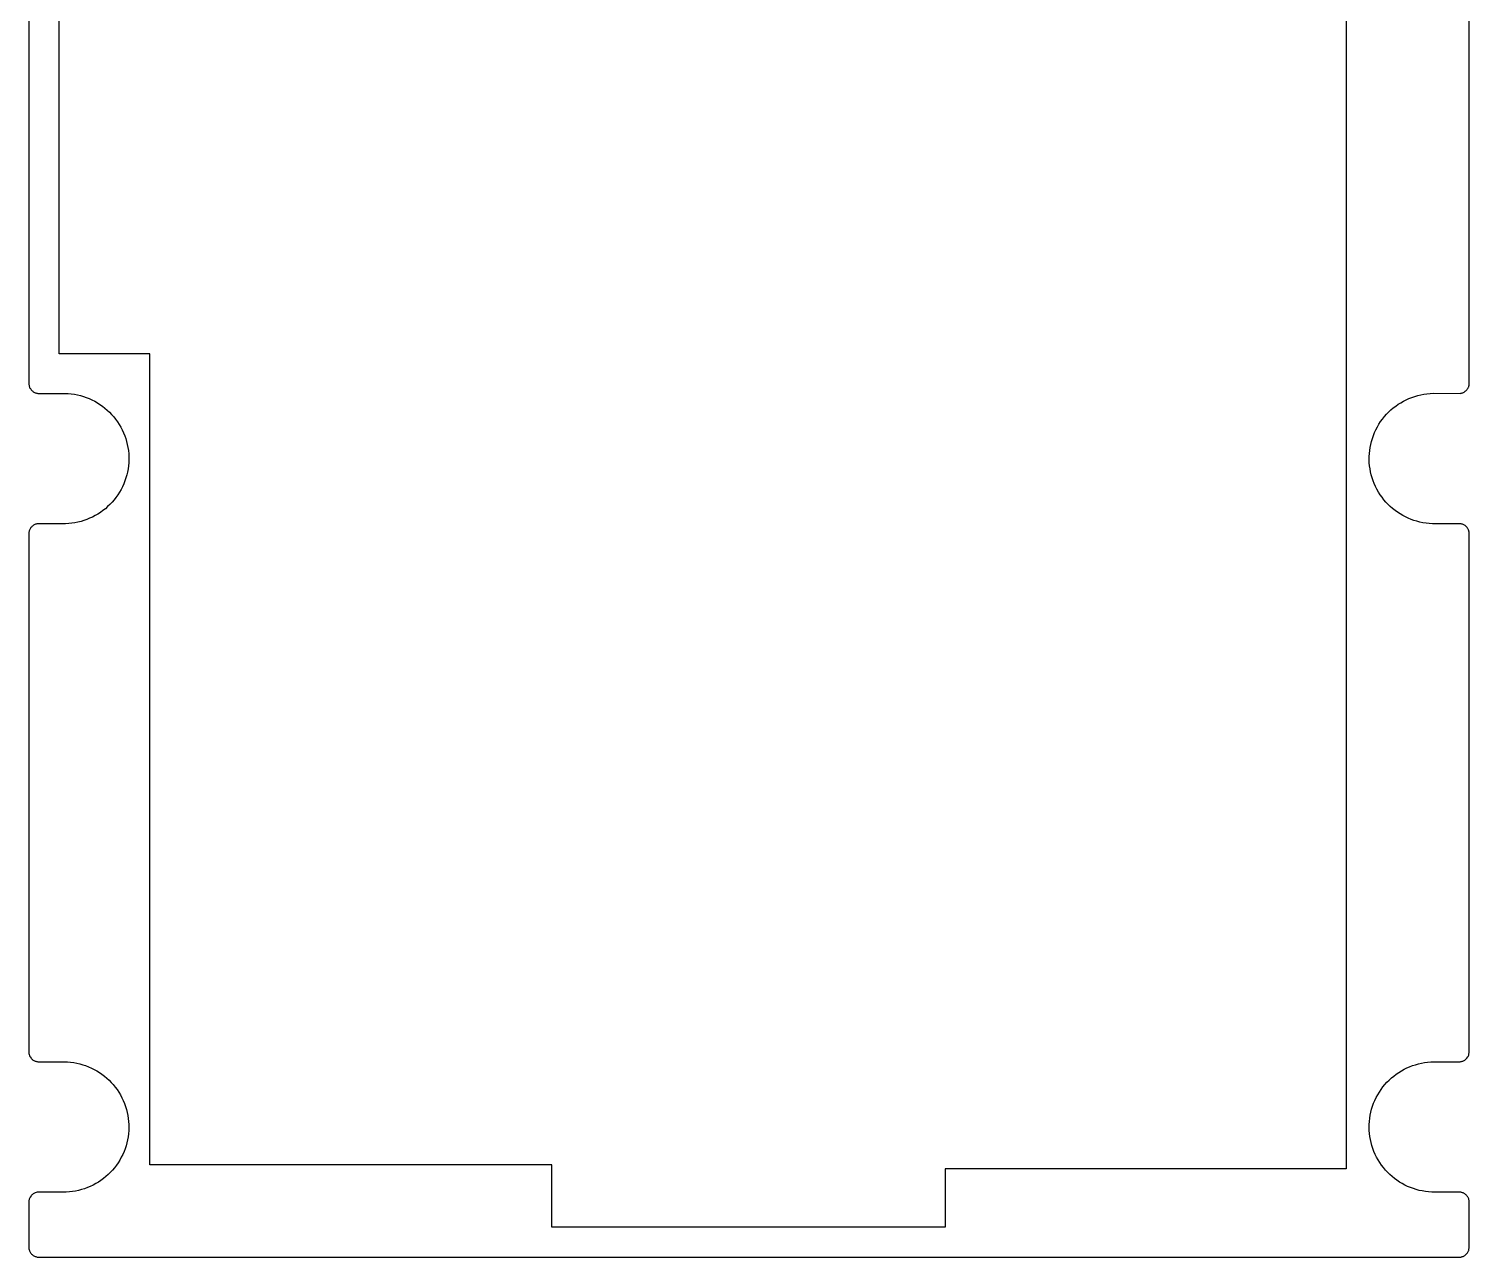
# Model space of a CAD drawing. Extents: x 14 to 158, y 771 to 1204.
# Drawn here: x 14 to 157.3, y 959.5 to 1081.7 of the extents above; entities that cross this region are included whole.
import ezdxf

# ---------------------------------------------------------------- set-up
doc = ezdxf.new("R2010")
doc.units = 0

msp = doc.modelspace()

# ---------------------------------------------------------------- linework, layer by layer
at = {"layer": 'Middle'}
for p, q in [((145.047, 1143.479646), (145.047, 968.288)), ((14.011498, 1116.964154), (14.0115, 1046.36)), ((157.270238, 1046.288089), (157.27, 1117.04)), ((17.047, 1049.36), (17.047, 1114.14)), ((26.047, 1049.36), (17.047, 1049.36)), ((26.047, 968.672), (26.047, 1049.36)), ((14.0115, 1046.36), (14.021004, 1046.287075)), ((14.021004, 1046.287075), (14.036845, 1046.223722)), ((14.036845, 1046.223722), (14.052686, 1046.150797)), ((14.052686, 1046.150797), (14.068527, 1046.084281)), ((14.068527, 1046.084281), (14.093872, 1046.020928)), ((14.093872, 1046.020928), (14.125634, 1045.954412)), ((14.125634, 1045.954412), (14.166902, 1045.891059)), ((14.166902, 1045.891059), (14.198664, 1045.834033)), ((14.198664, 1045.834033), (14.246268, 1045.777007)), ((157.041806, 1045.778021), (157.083073, 1045.835047)), ((157.083073, 1045.835047), (157.121172, 1045.892072)), ((157.121172, 1045.892072), (157.162439, 1045.955425)), ((157.162439, 1045.955425), (157.187784, 1046.021942)), ((157.187784, 1046.021942), (157.219547, 1046.085295)), ((157.219547, 1046.085295), (157.235388, 1046.151811)), ((157.235388, 1046.151811), (157.251229, 1046.224736)), ((157.251229, 1046.224736), (157.270238, 1046.288089)), ((14.246268, 1045.777007), (14.297039, 1045.719982)), ((14.297039, 1045.719982), (14.344643, 1045.669283)), ((14.344643, 1045.669283), (14.401751, 1045.631239)), ((14.401751, 1045.631239), (14.458858, 1045.58054)), ((14.458858, 1045.58054), (14.515966, 1045.548823)), ((14.515966, 1045.548823), (14.57941, 1045.517106)), ((14.57941, 1045.517106), (14.646023, 1045.485389)), ((14.646023, 1045.485389), (14.709467, 1045.46008)), ((14.709467, 1045.46008), (14.782415, 1045.444262)), ((14.782415, 1045.444262), (14.849028, 1045.428444)), ((14.849028, 1045.428444), (14.921976, 1045.418954)), ((14.921976, 1045.418954), (17.6097, 1045.42)), ((17.6097, 1045.42), (17.927384, 1045.40402)), ((17.927384, 1045.40402), (18.23519, 1045.372303)), ((18.23519, 1045.372303), (18.542988, 1045.331095)), ((18.542988, 1045.331095), (18.844449, 1045.274069)), ((18.844449, 1045.274069), (19.145902, 1045.201226)), ((19.145902, 1045.201226), (19.437834, 1045.112499)), ((19.437834, 1045.112499), (19.729775, 1045.014274)), ((19.729775, 1045.014274), (20.015363, 1044.900206)), ((20.015363, 1044.900206), (20.291438, 1044.770288)), ((20.291438, 1044.770288), (20.567505, 1044.634035)), ((20.567505, 1044.634035), (20.827707, 1044.488275)), ((20.827707, 1044.488275), (21.087909, 1044.317173)), ((150.209418, 1044.333432), (150.469628, 1044.495035)), ((150.469628, 1044.495035), (150.72983, 1044.647131)), ((150.72983, 1044.647131), (151.005897, 1044.786556)), ((151.005897, 1044.786556), (151.281972, 1044.916466)), ((151.281972, 1044.916466), (151.564384, 1045.021035)), ((151.564384, 1045.021035), (151.859493, 1045.125604)), ((151.859493, 1045.125604), (152.151434, 1045.207987)), ((152.151434, 1045.207987), (152.449719, 1045.280831)), ((152.449719, 1045.280831), (152.760693, 1045.337857)), ((152.760693, 1045.337857), (153.058978, 1045.379064)), ((153.058978, 1045.379064), (153.376296, 1045.410781)), ((153.376296, 1045.410781), (153.68727, 1045.426599)), ((153.68727, 1045.426599), (156.366, 1045.42)), ((156.366, 1045.42), (156.438949, 1045.429491)), ((156.438949, 1045.429491), (156.505561, 1045.445309)), ((156.505561, 1045.445309), (156.578591, 1045.467454)), ((156.578591, 1045.467454), (156.642035, 1045.486435)), ((156.642035, 1045.486435), (156.708647, 1045.518152)), ((156.708647, 1045.518152), (156.772091, 1045.549869)), ((156.772091, 1045.549869), (156.886323, 1045.632252)), ((156.886323, 1045.632252), (156.943431, 1045.670297)), ((156.943431, 1045.670297), (156.994203, 1045.727322)), ((156.994203, 1045.727322), (157.041806, 1045.778021)), ((21.087909, 1044.317173), (21.338599, 1044.146063)), ((21.338599, 1044.146063), (21.582936, 1043.952776)), ((21.582936, 1043.952776), (21.811408, 1043.756317)), ((21.811408, 1043.756317), (22.036704, 1043.547187)), ((22.036704, 1043.547187), (22.249311, 1043.32855)), ((22.249311, 1043.32855), (22.452397, 1043.090899)), ((22.452397, 1043.090899), (22.645963, 1042.850077)), ((148.648196, 1042.863173), (148.844938, 1043.107167)), ((148.844938, 1043.107167), (149.048024, 1043.341646)), ((149.048024, 1043.341646), (149.257455, 1043.560283)), ((149.257455, 1043.560283), (149.485927, 1043.772584)), ((149.485927, 1043.772584), (149.714399, 1043.975378)), ((149.714399, 1043.975378), (149.958736, 1044.16233)), ((149.958736, 1044.16233), (150.209418, 1044.333432)), ((22.645963, 1042.850077), (22.82684, 1042.596584)), ((22.82684, 1042.596584), (22.99502, 1042.336756)), ((22.99502, 1042.336756), (23.160032, 1042.061086)), ((23.160032, 1042.061086), (23.305994, 1041.785407)), ((23.305994, 1041.785407), (23.436099, 1041.503401)), ((23.436099, 1041.503401), (23.547163, 1041.208709)), ((147.740653, 1041.234484), (147.861237, 1041.516498)), ((147.861237, 1041.516498), (147.991334, 1041.801675)), ((147.991334, 1041.801675), (148.137304, 1042.083689)), ((148.137304, 1042.083689), (148.292795, 1042.353024)), ((148.292795, 1042.353024), (148.464151, 1042.612852)), ((148.464151, 1042.612852), (148.648196, 1042.863173)), ((23.547163, 1041.208709), (23.655051, 1040.917196)), ((23.655051, 1040.917196), (23.734417, 1040.625675)), ((23.734417, 1040.625675), (23.807366, 1040.324655)), ((23.807366, 1040.324655), (23.873978, 1040.026799)), ((147.413871, 1040.049403), (147.480483, 1040.350431)), ((147.480483, 1040.350431), (147.553431, 1040.648287)), ((147.553431, 1040.648287), (147.642286, 1040.9398)), ((147.642286, 1040.9398), (147.740653, 1041.234484)), ((23.873978, 1040.026799), (23.915245, 1039.725779)), ((23.915245, 1039.725779), (23.947008, 1039.418416)), ((23.947008, 1039.418416), (23.962848, 1039.117396)), ((23.9629, 1038.81), (23.947059, 1038.50898)), ((23.962848, 1039.117396), (23.9629, 1038.81)), ((147.325, 1039.14), (147.340841, 1039.44102)), ((147.325192, 1038.828957), (147.325, 1039.14)), ((147.334696, 1038.521602), (147.325192, 1038.828957)), ((147.340841, 1039.44102), (147.372603, 1039.748383)), ((147.372603, 1039.748383), (147.413871, 1040.049403)), ((23.750391, 1037.301721), (23.671024, 1037.007037)), ((23.823339, 1037.599577), (23.750391, 1037.301721)), ((23.880447, 1037.900597), (23.823339, 1037.599577)), ((23.921714, 1038.201617), (23.880447, 1037.900597)), ((23.947059, 1038.50898), (23.921714, 1038.201617)), ((147.366459, 1038.220574), (147.334696, 1038.521602)), ((147.407726, 1037.919554), (147.366459, 1038.220574)), ((147.464834, 1037.618534), (147.407726, 1037.919554)), ((147.528278, 1037.320678), (147.464834, 1037.618534)), ((147.61078, 1037.019658), (147.528278, 1037.320678)), ((23.18235, 1035.863148), (23.030035, 1035.587478)), ((23.32832, 1036.138818), (23.18235, 1035.863148)), ((23.458417, 1036.424003), (23.32832, 1036.138818)), ((23.566313, 1036.715516), (23.458417, 1036.424003)), ((23.671024, 1037.007037), (23.566313, 1036.715516)), ((147.715499, 1036.728137), (147.61078, 1037.019658)), ((147.829739, 1036.44296), (147.715499, 1036.728137)), ((147.950315, 1036.151439), (147.829739, 1036.44296)), ((148.096285, 1035.875769), (147.950315, 1036.151439)), ((148.251776, 1035.600099), (148.096285, 1035.875769)), ((22.078064, 1034.364368), (21.849592, 1034.152075)), ((22.290671, 1034.592512), (22.078064, 1034.364368)), ((22.493757, 1034.826999), (22.290671, 1034.592512)), ((22.67781, 1035.070985), (22.493757, 1034.826999)), ((22.858679, 1035.321306), (22.67781, 1035.070985)), ((23.030035, 1035.587478), (22.858679, 1035.321306)), ((148.413611, 1035.340263), (148.251776, 1035.600099)), ((148.600824, 1035.080435), (148.413611, 1035.340263)), ((148.788045, 1034.836449), (148.600824, 1035.080435)), ((148.991131, 1034.60197), (148.788045, 1034.836449)), ((149.20057, 1034.373826), (148.991131, 1034.60197)), ((149.422689, 1034.164688), (149.20057, 1034.373826)), ((20.063076, 1032.992344), (19.780656, 1032.878268)), ((20.339143, 1033.122254), (20.063076, 1032.992344)), ((20.61521, 1033.268014), (20.339143, 1033.122254)), ((20.87542, 1033.413774), (20.61521, 1033.268014)), ((21.135622, 1033.584884), (20.87542, 1033.413774)), ((21.379959, 1033.762329), (21.135622, 1033.584884)), ((21.624296, 1033.949281), (21.379959, 1033.762329)), ((21.849592, 1034.152075), (21.624296, 1033.949281)), ((149.657514, 1033.961894), (149.422689, 1034.164688)), ((149.89233, 1033.77495), (149.657514, 1033.961894)), ((150.143012, 1033.597505), (149.89233, 1033.77495)), ((150.39687, 1033.426395), (150.143012, 1033.597505)), ((150.663425, 1033.271128), (150.39687, 1033.426395)), ((150.933148, 1033.134875), (150.663425, 1033.271128)), ((151.209215, 1033.004965), (150.933148, 1033.134875)), ((151.491635, 1032.890889), (151.209215, 1033.004965)), ((14.021134, 1031.556651), (14.01163, 1031.483807)), ((14.01163, 1031.483807), (14.0117, 979.879)), ((14.027633, 1031.623167), (14.021134, 1031.556651)), ((14.043474, 1031.696011), (14.027633, 1031.623167)), ((14.059314, 1031.759364), (14.043474, 1031.696011)), ((14.08466, 1031.82588), (14.059314, 1031.759364)), ((14.116422, 1031.889233), (14.08466, 1031.82588)), ((14.148185, 1031.95575), (14.116422, 1031.889233)), ((14.183116, 1032.009612), (14.148185, 1031.95575)), ((14.224383, 1032.076129), (14.183116, 1032.009612)), ((14.271986, 1032.123664), (14.224383, 1032.076129)), ((14.31959, 1032.180689), (14.271986, 1032.123664)), ((14.376698, 1032.221897), (14.31959, 1032.180689)), ((14.433805, 1032.269432), (14.376698, 1032.221897)), ((14.490913, 1032.31064), (14.433805, 1032.269432)), ((14.554357, 1032.342357), (14.490913, 1032.31064)), ((14.62097, 1032.377237), (14.554357, 1032.342357)), ((14.684414, 1032.399382), (14.62097, 1032.377237)), ((14.751026, 1032.4152), (14.684414, 1032.399382)), ((14.824056, 1032.434182), (14.751026, 1032.4152)), ((14.8875, 1032.45), (14.824056, 1032.434182)), ((14.960433, 1032.453511), (14.8875, 1032.45)), ((15.0017, 1032.46), (14.960433, 1032.453511)), ((17.667291, 1032.456877), (15.0017, 1032.46)), ((17.984609, 1032.472695), (17.667291, 1032.456877)), ((18.292415, 1032.507576), (17.984609, 1032.472695)), ((18.600213, 1032.555111), (18.292415, 1032.507576)), ((18.901674, 1032.612137), (18.600213, 1032.555111)), ((19.203127, 1032.68498), (18.901674, 1032.612137)), ((19.495068, 1032.773707), (19.203127, 1032.68498)), ((19.780656, 1032.878268), (19.495068, 1032.773707)), ((151.777223, 1032.786328), (151.491635, 1032.890889)), ((152.069164, 1032.69443), (151.777223, 1032.786328)), ((152.370617, 1032.621586), (152.069164, 1032.69443)), ((152.67207, 1032.558234), (152.370617, 1032.621586)), ((152.979876, 1032.510699), (152.67207, 1032.558234)), ((153.287682, 1032.475818), (152.979876, 1032.510699)), ((153.605, 1032.46), (153.287682, 1032.475818)), ((156.286237, 1032.456489), (153.605, 1032.46)), ((156.318, 1032.45), (156.286237, 1032.456489)), ((156.391124, 1032.453349), (156.318, 1032.45)), ((156.464073, 1032.437531), (156.391124, 1032.453349)), ((156.530685, 1032.41855), (156.464073, 1032.437531)), ((156.603715, 1032.402732), (156.530685, 1032.41855)), ((156.667159, 1032.380586), (156.603715, 1032.402732)), ((156.733771, 1032.345706), (156.667159, 1032.380586)), ((156.790879, 1032.313989), (156.733771, 1032.345706)), ((156.854323, 1032.272781), (156.790879, 1032.313989)), ((156.911431, 1032.234737), (156.854323, 1032.272781)), ((156.959034, 1032.184038), (156.911431, 1032.234737)), ((157.009806, 1032.136503), (156.959034, 1032.184038)), ((157.057409, 1032.079478), (157.009806, 1032.136503)), ((157.098676, 1032.022452), (157.057409, 1032.079478)), ((157.139944, 1031.959099), (157.098676, 1032.022452)), ((157.171706, 1031.902073), (157.139944, 1031.959099)), ((157.203469, 1031.835557), (157.171706, 1031.902073)), ((157.228814, 1031.762713), (157.203469, 1031.835557)), ((157.244655, 1031.69936), (157.228814, 1031.762713)), ((157.260496, 1031.626516), (157.244655, 1031.69936)), ((157.27, 1031.56), (157.260496, 1031.626516)), ((157.269633, 979.815037), (157.27, 1031.56)), ((14.0117, 979.879), (14.021204, 979.806156)), ((14.021204, 979.806156), (14.027703, 979.742803)), ((14.027703, 979.742803), (14.043544, 979.66996)), ((14.043544, 979.66996), (14.068889, 979.603443)), ((14.068889, 979.603443), (14.094234, 979.54009)), ((14.094234, 979.54009), (14.125997, 979.473574)), ((14.125997, 979.473574), (14.15776, 979.410221)), ((14.15776, 979.410221), (14.24027, 979.296153)), ((14.24027, 979.296153), (14.287873, 979.239127)), ((14.287873, 979.239127), (14.335476, 979.191592)), ((14.335476, 979.191592), (14.392584, 979.140894)), ((14.392584, 979.140894), (14.449692, 979.102849)), ((14.449692, 979.102849), (14.516304, 979.067969)), ((14.516304, 979.067969), (14.573412, 979.029925)), ((14.573412, 979.029925), (14.636856, 979.004616)), ((14.636856, 979.004616), (14.703469, 978.979307)), ((14.703469, 978.979307), (14.776417, 978.963489)), ((14.776417, 978.963489), (14.839861, 978.947671)), ((14.839861, 978.947671), (14.91281, 978.93818)), ((14.91281, 978.93818), (14.985759, 978.931691)), ((14.985759, 978.931691), (17.5465, 978.931)), ((17.5465, 978.931), (17.854306, 978.921509)), ((17.854306, 978.921509), (18.171624, 978.889792)), ((18.171624, 978.889792), (18.47943, 978.848584)), ((18.47943, 978.848584), (18.780883, 978.801049)), ((18.780883, 978.801049), (19.079168, 978.728206)), ((19.079168, 978.728206), (19.380621, 978.645823)), ((19.380621, 978.645823), (19.666209, 978.547589)), ((19.666209, 978.547589), (19.95815, 978.436693)), ((151.345459, 978.443273), (151.631047, 978.547834)), ((151.631047, 978.547834), (151.922988, 978.646067)), ((151.922988, 978.646067), (152.21492, 978.728451)), ((152.21492, 978.728451), (152.516381, 978.801294)), ((152.516381, 978.801294), (152.824179, 978.85832)), ((152.824179, 978.85832), (153.135161, 978.899528)), ((153.135161, 978.899528), (153.442959, 978.921673)), ((153.442959, 978.921673), (153.760285, 978.931164)), ((153.760285, 978.931164), (156.302, 978.931)), ((156.302, 978.931), (156.37503, 978.937489)), ((156.37503, 978.937489), (156.447978, 978.94698)), ((156.447978, 978.94698), (156.511422, 978.962798)), ((156.511422, 978.962798), (156.587539, 978.978616)), ((156.587539, 978.978616), (156.650983, 979.003925)), ((156.650983, 979.003925), (156.714427, 979.035642)), ((156.714427, 979.035642), (156.771535, 979.067359)), ((156.771535, 979.067359), (156.838148, 979.102239)), ((156.838148, 979.102239), (156.895255, 979.149774)), ((156.895255, 979.149774), (156.952363, 979.190982)), ((156.952363, 979.190982), (156.999967, 979.248008)), ((156.999967, 979.248008), (157.04757, 979.295543)), ((157.04757, 979.295543), (157.130072, 979.409611)), ((157.130072, 979.409611), (157.161835, 979.472964)), ((157.161835, 979.472964), (157.196766, 979.53948)), ((157.196766, 979.53948), (157.218943, 979.602833)), ((157.218943, 979.602833), (157.234783, 979.66935)), ((157.234783, 979.66935), (157.250624, 979.742193)), ((157.250624, 979.742193), (157.269633, 979.815037)), ((19.95815, 978.436693), (20.234217, 978.31311)), ((20.234217, 978.31311), (20.510292, 978.176857)), ((20.510292, 978.176857), (20.770494, 978.031105)), ((20.770494, 978.031105), (21.030696, 977.866331)), ((21.030696, 977.866331), (21.281386, 977.698393)), ((21.281386, 977.698393), (21.525723, 977.511441)), ((21.525723, 977.511441), (21.760539, 977.314982)), ((21.760539, 977.314982), (21.989011, 977.105852)), ((21.989011, 977.105852), (22.198442, 976.887215)), ((149.0893, 976.893795), (149.308251, 977.112432)), ((149.308251, 977.112432), (149.533547, 977.324733)), ((149.533547, 977.324733), (149.77154, 977.51802)), ((149.77154, 977.51802), (150.012709, 977.704972)), ((150.012709, 977.704972), (150.266567, 977.876082)), ((150.266567, 977.876082), (150.526769, 978.037685)), ((150.526769, 978.037685), (150.793316, 978.183445)), ((150.793316, 978.183445), (151.063039, 978.322862)), ((151.063039, 978.322862), (151.345459, 978.443273)), ((22.198442, 976.887215), (22.411049, 976.659071)), ((22.411049, 976.659071), (22.604615, 976.415085)), ((22.604615, 976.415085), (22.791836, 976.164756)), ((22.791836, 976.164756), (22.963192, 975.904928)), ((22.963192, 975.904928), (23.125027, 975.635593)), ((23.125027, 975.635593), (23.270989, 975.353579)), ((148.016744, 975.369675), (148.169059, 975.645345)), ((148.169059, 975.645345), (148.334071, 975.911508)), ((148.334071, 975.911508), (148.502251, 976.171344)), ((148.502251, 976.171344), (148.689472, 976.424837)), ((148.689472, 976.424837), (148.886214, 976.668823)), ((148.886214, 976.668823), (149.0893, 976.893795)), ((23.270989, 975.353579), (23.401094, 975.077909)), ((23.401094, 975.077909), (23.524847, 974.786396)), ((23.524847, 974.786396), (23.629566, 974.491704)), ((23.629566, 974.491704), (23.71842, 974.200191)), ((23.71842, 974.200191), (23.800922, 973.902335)), ((147.486819, 973.918423), (147.569321, 974.216279)), ((147.569321, 974.216279), (147.658175, 974.510963)), ((147.658175, 974.510963), (147.762886, 974.802484)), ((147.762886, 974.802484), (147.886647, 975.08449)), ((147.886647, 975.08449), (148.016744, 975.369675)), ((23.800922, 973.902335), (23.85803, 973.601315)), ((23.85803, 973.601315), (23.905633, 973.300287)), ((23.905633, 973.300287), (23.937396, 972.999267)), ((23.937396, 972.999267), (23.953237, 972.691904)), ((147.325, 972.708), (147.350345, 973.00902)), ((147.350345, 973.00902), (147.382108, 973.316383)), ((147.382108, 973.316383), (147.429711, 973.617403)), ((147.429711, 973.617403), (147.486819, 973.918423)), ((23.889711, 971.475138), (23.832603, 971.174118)), ((23.930978, 971.782501), (23.889711, 971.475138)), ((23.953237, 972.083521), (23.930978, 971.782501)), ((23.953237, 972.691904), (23.962741, 972.390884)), ((23.962741, 972.390884), (23.953237, 972.083521)), ((147.325393, 972.400466), (147.325, 972.708)), ((147.334898, 972.099446), (147.325393, 972.400466)), ((147.357075, 971.792083), (147.334898, 972.099446)), ((147.392006, 971.491063), (147.357075, 971.792083)), ((147.449113, 971.193207), (147.392006, 971.491063)), ((23.483564, 969.998544), (23.353467, 969.716538)), ((23.588283, 970.290065), (23.483564, 969.998544)), ((23.686649, 970.584749), (23.588283, 970.290065)), ((23.769159, 970.876262), (23.686649, 970.584749)), ((23.832603, 971.174118), (23.769159, 970.876262)), ((147.512558, 970.892179), (147.449113, 971.193207)), ((147.595059, 970.591159), (147.512558, 970.892179)), ((147.690258, 970.299646), (147.595059, 970.591159)), ((147.798146, 970.008125), (147.690258, 970.299646)), ((147.928251, 969.722948), (147.798146, 970.008125)), ((22.718822, 968.636018), (22.531601, 968.385697)), ((22.899691, 968.889511), (22.718822, 968.636018)), ((23.061526, 969.155683), (22.899691, 968.889511)), ((23.213841, 969.431353), (23.061526, 969.155683)), ((23.353467, 969.716538), (23.213841, 969.431353)), ((66.0348, 968.672), (26.047, 968.672)), ((66.0348, 962.48), (66.0348, 968.672)), ((148.064701, 969.447269), (147.928251, 969.722948)), ((148.220184, 969.171599), (148.064701, 969.447269)), ((148.382019, 968.905436), (148.220184, 969.171599)), ((148.559719, 968.6456), (148.382019, 968.905436)), ((148.74694, 968.401614), (148.559719, 968.6456)), ((21.182979, 967.137247), (20.932297, 966.966137)), ((21.436837, 967.314692), (21.182979, 967.137247)), ((21.671653, 967.507979), (21.436837, 967.314692)), ((21.900125, 967.710773), (21.671653, 967.507979)), ((22.119084, 967.923074), (21.900125, 967.710773)), ((22.328515, 968.151218), (22.119084, 967.923074)), ((22.531601, 968.385697), (22.328515, 968.151218)), ((145.047, 968.288), (105.136, 968.288)), ((105.136, 968.288), (105.136, 962.48)), ((148.943682, 968.157628), (148.74694, 968.401614)), ((149.153113, 967.938991), (148.943682, 968.157628)), ((149.372064, 967.720354), (149.153113, 967.938991)), ((149.600536, 967.51756), (149.372064, 967.720354)), ((149.844873, 967.321101), (149.600536, 967.51756)), ((150.089218, 967.143656), (149.844873, 967.321101)), ((150.3399, 966.972546), (150.089218, 967.143656)), ((14.230607, 965.587639), (14.148105, 965.473571)), ((14.27821, 965.644665), (14.230607, 965.587639)), ((14.328981, 965.6922), (14.27821, 965.644665)), ((14.386089, 965.739735), (14.328981, 965.6922)), ((14.443197, 965.790433), (14.386089, 965.739735)), ((14.500305, 965.82215), (14.443197, 965.790433)), ((14.563749, 965.863358), (14.500305, 965.82215)), ((14.630362, 965.885503), (14.563749, 965.863358)), ((14.757291, 965.936202), (14.630362, 965.885503)), ((14.833407, 965.95202), (14.757291, 965.936202)), ((14.896851, 965.958509), (14.833407, 965.95202)), ((14.9698, 965.968), (14.896851, 965.958509)), ((17.730513, 965.96801), (14.9698, 965.968)), ((18.047839, 965.993318), (17.730513, 965.96801)), ((18.358813, 966.025035), (18.047839, 965.993318)), ((18.666619, 966.07257), (18.358813, 966.025035)), ((18.968072, 966.139087), (18.666619, 966.07257)), ((19.266357, 966.218339), (18.968072, 966.139087)), ((19.558289, 966.307057), (19.266357, 966.218339)), ((19.843877, 966.414789), (19.558289, 966.307057)), ((20.129473, 966.5352), (19.843877, 966.414789)), ((20.40554, 966.665118), (20.129473, 966.5352)), ((20.672095, 966.81087), (20.40554, 966.665118)), ((20.932297, 966.966137), (20.672095, 966.81087)), ((150.600102, 966.810943), (150.3399, 966.972546)), ((150.876177, 966.674698), (150.600102, 966.810943)), ((151.142724, 966.535273), (150.876177, 966.674698)), ((151.428312, 966.421205), (151.142724, 966.535273)), ((151.720253, 966.316636), (151.428312, 966.421205)), ((152.012185, 966.21841), (151.720253, 966.316636)), ((152.304126, 966.145567), (152.012185, 966.21841)), ((152.605579, 966.082214), (152.304126, 966.145567)), ((152.913385, 966.031515), (152.605579, 966.082214)), ((153.224359, 965.993471), (152.913385, 966.031515)), ((153.541685, 965.974489), (153.224359, 965.993471)), ((153.694, 965.968), (153.541685, 965.974489)), ((156.308752, 965.96843), (153.694, 965.968)), ((156.384869, 965.95894), (156.308752, 965.96843)), ((156.457817, 965.95245), (156.384869, 965.95894)), ((156.521261, 965.936632), (156.457817, 965.95245)), ((156.594291, 965.911323), (156.521261, 965.936632)), ((156.660904, 965.886015), (156.594291, 965.911323)), ((156.724348, 965.86387), (156.660904, 965.886015)), ((156.781456, 965.828989), (156.724348, 965.86387)), ((156.8449, 965.790945), (156.781456, 965.828989)), ((156.902008, 965.740246), (156.8449, 965.790945)), ((156.952779, 965.699038), (156.902008, 965.740246)), ((157.009887, 965.645176), (156.952779, 965.699038)), ((157.047986, 965.594478), (157.009887, 965.645176)), ((157.098758, 965.537452), (157.047986, 965.594478)), ((14.021054, 965.074472), (14.01155, 965.001628)), ((14.01155, 965.001628), (14.0116, 960.452)), ((14.027553, 965.140989), (14.021054, 965.074472)), ((14.043393, 965.213832), (14.027553, 965.140989)), ((14.059234, 965.277185), (14.043393, 965.213832)), ((14.084579, 965.343702), (14.059234, 965.277185)), ((14.116342, 965.407055), (14.084579, 965.343702)), ((14.148105, 965.473571), (14.116342, 965.407055)), ((157.13052, 965.474099), (157.098758, 965.537452)), ((157.171787, 965.417073), (157.13052, 965.474099)), ((157.197133, 965.350557), (157.171787, 965.417073)), ((157.21931, 965.287204), (157.197133, 965.350557)), ((157.244655, 965.21436), (157.21931, 965.287204)), ((157.260496, 965.147844), (157.244655, 965.21436)), ((157.27, 965.075), (157.260496, 965.147844)), ((157.26941, 960.38843), (157.27, 965.075)), ((105.136, 962.48), (66.0348, 962.48)), ((14.0116, 960.452), (14.021104, 960.388647)), ((14.021104, 960.388647), (14.027603, 960.315803)), ((14.027603, 960.315803), (14.043444, 960.24296)), ((14.043444, 960.24296), (14.068789, 960.176443)), ((14.068789, 960.176443), (14.094134, 960.11309)), ((14.094134, 960.11309), (14.116311, 960.046574)), ((14.116311, 960.046574), (14.157578, 959.983221)), ((14.157578, 959.983221), (14.189341, 959.926195)), ((14.189341, 959.926195), (14.240113, 959.869169)), ((14.240113, 959.869169), (14.278212, 959.812144)), ((157.009054, 959.818254), (157.047153, 959.868953)), ((157.047153, 959.868953), (157.097924, 959.925978)), ((157.097924, 959.925978), (157.129687, 959.989331)), ((157.129687, 959.989331), (157.16145, 960.046357)), ((157.16145, 960.046357), (157.196381, 960.112873)), ((157.196381, 960.112873), (157.218558, 960.176226)), ((157.218558, 960.176226), (157.243903, 960.24907)), ((157.243903, 960.24907), (157.250402, 960.315587)), ((157.250402, 960.315587), (157.26941, 960.38843)), ((14.278212, 959.812144), (14.33532, 959.764609)), ((14.33532, 959.764609), (14.386091, 959.71391)), ((14.386091, 959.71391), (14.443199, 959.672702)), ((14.443199, 959.672702), (14.506643, 959.634658)), ((14.506643, 959.634658), (14.563751, 959.599778)), ((14.563751, 959.599778), (14.630363, 959.577632)), ((14.630363, 959.577632), (14.693807, 959.552324)), ((14.693807, 959.552324), (14.766756, 959.527015)), ((14.766756, 959.527015), (14.833368, 959.511197)), ((14.833368, 959.511197), (14.906317, 959.504708)), ((14.906317, 959.504708), (14.979266, 959.495217)), ((14.979266, 959.495217), (156.308, 959.495)), ((156.308, 959.495), (156.384117, 959.504491)), ((156.384117, 959.504491), (156.457065, 959.51098)), ((156.457065, 959.51098), (156.520509, 959.526798)), ((156.520509, 959.526798), (156.587122, 959.552107)), ((156.587122, 959.552107), (156.66007, 959.577416)), ((156.66007, 959.577416), (156.723514, 959.599561)), ((156.723514, 959.599561), (156.780622, 959.634441)), ((156.780622, 959.634441), (156.844066, 959.672485)), ((156.844066, 959.672485), (156.901174, 959.713693)), ((156.901174, 959.713693), (156.951946, 959.764392)), ((156.951946, 959.764392), (157.009054, 959.818254))]:
    msp.add_line(p, q, dxfattribs=at)

doc.saveas('drawing.dxf')
